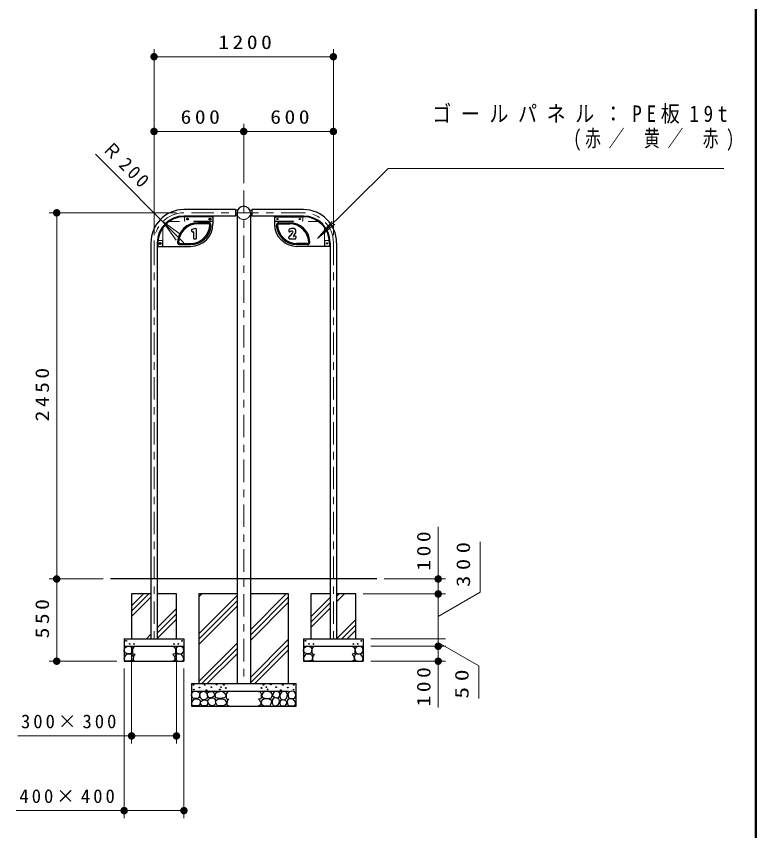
# Model space of a CAD drawing. Units: millimetres on the paper, scale 1:50. Extents: x -365 to 0, y 0 to 257.
# Drawn here: x -99 to 0, y 59.6 to 168.6 of the extents above; entities that cross this region are included whole.
import ezdxf

# ---------------------------------------------------------------- set-up
doc = ezdxf.new("R2010")
doc.units = ezdxf.units.MM
doc.linetypes.add('USER1', pattern=[4.5, 2.5, -2])
doc.linetypes.add('USER2', pattern=[6, 3, -1, 1, -1])
doc.layers.add('LY_3', color=7, linetype='Continuous', lineweight=13)
doc.layers.add('LY_4', color=7, linetype='Continuous', lineweight=13)
doc.styles.add('ＭＳ ゴシック', font='')
doc.styles.get('ＭＳ ゴシック').set_extended_font_data('MS Gothic')

# ---------------------------------------------------------------- blocks, each defined once
blk = doc.blocks.new('filled_dot')
at = {"color": 0, "linetype": 'Continuous', "lineweight": -2, "const_width": 1.25}
blk.add_lwpolyline([(-0.625, 0, 1), (0.625, 0, 1)], format="xyb", close=True, dxfattribs=at)
blk = doc.blocks.new('open_arrow')
at = {"color": 0, "linetype": 'Continuous', "lineweight": -2}
blk.add_lwpolyline([(7.5, 1.25), (0, 0), (7.5, -1.25)], dxfattribs=at)

msp = doc.modelspace()

# ---------------------------------------------------------------- linework, layer by layer
at = {"layer": 'LY_3'}
for p, q in [((-80.52, 139.326), (-80.52, 164.217)), ((-56.52, 139.326), (-56.52, 164.217)), ((-80.52, 163.217), (-56.52, 163.217)), ((-68.52, 146.298), (-68.52, 154.217)), ((-80.52, 153.217), (-68.52, 153.217)), ((-68.52, 153.217), (-56.52, 153.217)), ((-76.52, 138.326), (-88.361, 150.167)), ((-49.181, 148.249), (-58.626, 138.872)), ((-49.181, 148.249), (-4.286, 148.249)), ((-77.52, 142.326), (-94.547, 142.326)), ((-93.547, 93.326), (-93.547, 142.326)), ((-58.626, 138.872), (-56.689, 141.163)), ((-58.626, 138.872), (-56.321, 140.792)), ((-42.493, 100.304), (-42.493, 91.326)), ((-36.883, 91.564), (-36.883, 98.278)), ((-87.334, 93.326), (-94.547, 93.326)), ((-87.334, 93.326), (-94.547, 93.326)), ((-93.547, 82.326), (-93.547, 93.326)), ((-49.705, 93.326), (-41.493, 93.326)), ((-42.493, 88.326), (-36.883, 91.564)), ((-83.52, 89.014), (-81.208, 91.326)), ((-83.52, 89.721), (-81.915, 91.326)), ((-83.52, 88.307), (-80.947, 90.88)), ((-74.52, 90.943), (-74.137, 91.326)), ((-74.52, 85.993), (-69.411, 91.102)), ((-67.629, 86.52), (-62.824, 91.326)), ((-67.629, 85.813), (-62.52, 90.922)), ((-59.52, 88.266), (-56.947, 90.839)), ((-56.093, 90.278), (-55.045, 91.326)), ((-56.093, 90.985), (-55.752, 91.326)), ((-52.52, 91.326), (-41.493, 91.326)), ((-52.52, 91.326), (-41.493, 91.326)), ((-42.493, 91.326), (-42.493, 85.326)), ((-74.52, 85.286), (-69.411, 90.395)), ((-74.52, 84.579), (-69.411, 89.688)), ((-67.629, 85.106), (-62.52, 90.215)), ((-59.52, 87.558), (-56.947, 90.131)), ((-59.52, 86.851), (-56.947, 89.424)), ((-80.093, 86.784), (-77.52, 89.357)), ((-80.093, 86.077), (-77.52, 88.65)), ((-80.093, 85.37), (-77.52, 87.943)), ((-56.093, 85.329), (-53.52, 87.902)), ((-55.388, 85.326), (-53.52, 87.194)), ((-54.681, 85.326), (-53.52, 86.487)), ((-81.551, 85.326), (-80.947, 85.93)), ((-67.629, 80.157), (-62.52, 85.266)), ((-51.52, 85.326), (-41.493, 85.326)), ((-51.52, 85.326), (-41.493, 85.326)), ((-42.493, 85.326), (-42.493, 84.326)), ((-83.52, 84.326), (-83.52, 71.326)), ((-77.52, 84.326), (-77.52, 71.326)), ((-74.52, 79.629), (-69.411, 84.738)), ((-74.116, 79.326), (-69.411, 84.031)), ((-67.629, 79.449), (-62.52, 84.558)), ((-51.52, 84.326), (-41.493, 84.326)), ((-51.52, 84.326), (-41.493, 84.326)), ((-42.493, 84.826), (-37.075, 81.698)), ((-42.493, 84.326), (-42.493, 76.132)), ((-73.409, 79.326), (-69.411, 83.324)), ((-67.045, 79.326), (-62.52, 83.851)), ((-85.52, 82.326), (-94.547, 82.326)), ((-51.52, 82.326), (-41.493, 82.326)), ((-84.52, 81.326), (-84.52, 61.326)), ((-76.52, 81.326), (-76.52, 61.326)), ((-37.075, 81.698), (-37.075, 77.317)), ((-77.52, 72.326), (-98.745, 72.326)), ((-76.52, 62.326), (-98.955, 62.326))]:
    msp.add_line(p, q, dxfattribs=at)
at = {"layer": 'LY_3', "linetype": 'USER2'}
for p, q in [((-68.52, 145.298), (-68.52, 79.326)), ((-60.52, 142.326), (-76.52, 142.326)), ((-80.52, 138.326), (-80.52, 85.326)), ((-56.52, 138.326), (-56.52, 85.326))]:
    msp.add_line(p, q, dxfattribs=at)
at = {"layer": 'LY_3', "lineweight": 25}
for p, q in [((-69.6, 142.753), (-76.52, 142.753)), ((-69.6, 141.899), (-76.52, 141.899)), ((-72.733, 141.799), (-76.52, 141.799)), ((-76.433, 141.799), (-76.433, 141.899)), ((-72.633, 141.899), (-72.633, 141.699)), ((-72.633, 141.699), (-72.633, 140.839)), ((-69.6, 142.753), (-69.6, 141.899)), ((-69.343, 142.666), (-69.6, 142.666)), ((-69.411, 141.986), (-69.6, 141.986)), ((-69.411, 142.326), (-69.411, 93.326)), ((-67.696, 142.666), (-67.44, 142.666)), ((-67.629, 142.326), (-67.629, 93.326)), ((-67.629, 141.986), (-67.44, 141.986)), ((-67.44, 142.753), (-67.44, 141.899)), ((-60.52, 142.753), (-67.44, 142.753)), ((-60.52, 141.899), (-67.44, 141.899)), ((-64.407, 141.899), (-64.407, 141.699)), ((-64.407, 141.699), (-64.407, 140.839)), ((-64.307, 141.799), (-60.52, 141.799)), ((-60.607, 141.799), (-60.607, 141.899)), ((-76.063, 141.551), (-76.093, 141.499)), ((-76.093, 141.499), (-76.063, 141.447)), ((-76.003, 141.551), (-76.063, 141.551)), ((-76.063, 141.447), (-76.003, 141.447)), ((-75.973, 141.499), (-76.003, 141.551)), ((-76.003, 141.447), (-75.973, 141.499)), ((-73.241, 140.999), (-74.677, 140.999)), ((-73.241, 140.839), (-74.677, 140.839)), ((-73.063, 141.551), (-73.093, 141.499)), ((-73.093, 141.499), (-73.063, 141.447)), ((-73.003, 141.551), (-73.063, 141.551)), ((-73.063, 141.447), (-73.003, 141.447)), ((-72.973, 141.499), (-73.003, 141.551)), ((-73.003, 141.447), (-72.973, 141.499)), ((-63.798, 140.999), (-62.363, 140.999)), ((-63.798, 140.839), (-62.363, 140.839)), ((-75.497, 139.981), (-75.453, 139.841)), ((-74.965, 140.214), (-75.433, 140.095)), ((-75.343, 139.781), (-75.281, 139.798)), ((-75.23, 139.76), (-75.23, 138.929)), ((-74.852, 138.929), (-74.852, 140.127)), ((-62.468, 140.057), (-62.477, 139.871)), ((-79.979, 138.639), (-80.079, 138.639)), ((-75.14, 138.839), (-74.942, 138.839)), ((-62.51, 138.997), (-62.451, 138.886)), ((-62.371, 138.839), (-61.626, 138.839)), ((-61.609, 139.183), (-61.817, 139.17)), ((-61.536, 138.917), (-61.514, 139.081)), ((-57.061, 138.639), (-56.961, 138.639)), ((-80.947, 138.326), (-80.947, 93.326)), ((-80.093, 138.326), (-80.093, 93.326)), ((-80.093, 137.839), (-79.893, 137.839)), ((-79.993, 138.326), (-79.993, 137.939)), ((-79.893, 137.839), (-75.633, 137.839)), ((-79.723, 138.291), (-79.753, 138.239)), ((-79.753, 138.239), (-79.723, 138.187)), ((-79.663, 138.291), (-79.723, 138.291)), ((-79.723, 138.187), (-79.663, 138.187)), ((-79.633, 138.239), (-79.663, 138.291)), ((-79.663, 138.187), (-79.633, 138.239)), ((-77.028, 138.239), (-75.633, 138.239)), ((-77.028, 138.079), (-75.633, 138.079)), ((-60.012, 138.239), (-61.407, 138.239)), ((-60.012, 138.079), (-61.407, 138.079)), ((-57.147, 137.839), (-61.407, 137.839)), ((-56.947, 137.839), (-57.147, 137.839)), ((-57.047, 138.326), (-57.047, 137.939)), ((-56.947, 138.326), (-56.947, 93.326)), ((-56.093, 138.326), (-56.093, 93.326)), ((-50.705, 93.326), (-86.334, 93.326)), ((-80.947, 93.326), (-80.947, 85.326)), ((-80.093, 93.326), (-80.093, 85.326)), ((-69.411, 93.326), (-69.411, 79.326)), ((-67.629, 93.326), (-67.629, 79.326)), ((-56.947, 93.326), (-56.947, 85.326)), ((-56.093, 93.326), (-56.093, 85.326)), ((-83.52, 91.326), (-83.52, 85.326)), ((-80.947, 91.326), (-83.52, 91.326)), ((-77.52, 91.326), (-80.093, 91.326)), ((-77.52, 85.326), (-77.52, 91.326)), ((-69.411, 91.326), (-74.52, 91.326)), ((-74.52, 91.326), (-74.52, 79.326)), ((-62.52, 91.326), (-67.629, 91.326)), ((-62.52, 79.326), (-62.52, 91.326)), ((-59.52, 91.326), (-59.52, 85.326)), ((-56.947, 91.326), (-59.52, 91.326)), ((-53.52, 91.326), (-56.093, 91.326)), ((-53.52, 85.326), (-53.52, 91.326)), ((-84.52, 85.326), (-84.52, 82.326)), ((-84.52, 85.326), (-76.52, 85.326)), ((-76.52, 85.326), (-76.52, 82.326)), ((-60.52, 85.326), (-60.52, 82.326)), ((-60.52, 85.326), (-52.52, 85.326)), ((-52.52, 85.326), (-52.52, 82.326)), ((-84.52, 84.326), (-76.52, 84.326)), ((-60.52, 84.326), (-52.52, 84.326)), ((-84.52, 82.326), (-76.52, 82.326)), ((-60.52, 82.326), (-52.52, 82.326)), ((-75.52, 79.326), (-75.52, 76.326)), ((-75.52, 79.326), (-61.52, 79.326)), ((-61.52, 76.326), (-61.52, 79.326)), ((-75.52, 78.326), (-62.52, 78.326)), ((-75.52, 76.326), (-61.52, 76.326))]:
    msp.add_line(p, q, dxfattribs=at)
at = {"layer": 'LY_3', "linetype": 'USER1'}
for p, q in [((-76.433, 141.799), (-76.433, 141.299)), ((-60.607, 141.799), (-60.607, 141.299)), ((-72.633, 141.159), (-78.529, 141.159)), ((-72.733, 141.199), (-76.333, 141.199)), ((-64.407, 141.159), (-58.511, 141.159)), ((-64.307, 141.199), (-60.707, 141.199)), ((-79.353, 140.335), (-79.353, 137.839)), ((-57.687, 140.335), (-57.687, 137.839)), ((-79.979, 138.639), (-79.493, 138.639)), ((-79.393, 138.539), (-79.393, 137.939)), ((-57.647, 138.539), (-57.647, 137.939)), ((-57.061, 138.639), (-57.547, 138.639)), ((-80.947, 85.326), (-80.093, 85.326)), ((-56.947, 85.326), (-56.093, 85.326)), ((-67.629, 79.326), (-69.411, 79.326))]:
    msp.add_line(p, q, dxfattribs=at)
at = {"layer": 'LY_3', "lineweight": 25}
for points in [[(-83.955, 83.314), (-84.309, 83.384), (-84.506, 83.685), (-84.459, 84.05), (-84.251, 84.253), (-83.938, 84.317), (-83.602, 84.241), (-83.411, 83.981), (-83.504, 83.442), (-83.77, 83.332)], [(-77.084, 83.314), (-76.731, 83.384), (-76.534, 83.685), (-76.58, 84.05), (-76.789, 84.253), (-77.102, 84.317), (-77.438, 84.241), (-77.629, 83.981), (-77.536, 83.442), (-77.27, 83.332)], [(-59.955, 83.314), (-60.309, 83.384), (-60.506, 83.685), (-60.459, 84.05), (-60.251, 84.253), (-59.938, 84.317), (-59.602, 84.241), (-59.411, 83.981), (-59.504, 83.442), (-59.77, 83.332)], [(-53.084, 83.314), (-52.731, 83.384), (-52.534, 83.685), (-52.58, 84.05), (-52.789, 84.253), (-53.102, 84.317), (-53.438, 84.241), (-53.629, 83.981), (-53.536, 83.442), (-53.27, 83.332)], [(-84.083, 82.347), (-84.384, 82.388), (-84.506, 82.625), (-84.372, 82.99), (-84.147, 83.257), (-83.793, 83.309), (-83.44, 83.216), (-83.324, 82.88), (-83.422, 82.428), (-83.718, 82.359)], [(-76.957, 82.347), (-76.656, 82.388), (-76.534, 82.625), (-76.667, 82.99), (-76.893, 83.257), (-77.246, 83.309), (-77.6, 83.216), (-77.716, 82.88), (-77.617, 82.428), (-77.322, 82.359)], [(-60.083, 82.347), (-60.384, 82.388), (-60.506, 82.625), (-60.372, 82.99), (-60.147, 83.257), (-59.793, 83.309), (-59.44, 83.216), (-59.324, 82.88), (-59.422, 82.428), (-59.718, 82.359)], [(-52.957, 82.347), (-52.656, 82.388), (-52.534, 82.625), (-52.667, 82.99), (-52.893, 83.257), (-53.246, 83.309), (-53.6, 83.216), (-53.716, 82.88), (-53.617, 82.428), (-53.322, 82.359)], [(-74.955, 77.314), (-75.309, 77.384), (-75.506, 77.685), (-75.459, 78.05), (-75.251, 78.253), (-74.938, 78.317), (-74.602, 78.241), (-74.411, 77.981), (-74.504, 77.442), (-74.77, 77.332)], [(-73.806, 77.134), (-74.084, 77.18), (-74.304, 77.412), (-74.374, 77.852), (-74.252, 78.182), (-73.864, 78.304), (-73.574, 78.182), (-73.406, 77.927), (-73.371, 77.649), (-73.458, 77.273)], [(-72.703, 77.464), (-73.158, 77.419), (-73.351, 77.702), (-73.373, 78.088), (-73.021, 78.259), (-72.647, 78.259), (-72.51, 78.111), (-72.374, 77.714)], [(-72.701, 76.337), (-72.928, 76.371), (-73.189, 76.576), (-73.314, 76.882), (-73.246, 77.223), (-72.86, 77.404), (-72.485, 77.393), (-72.315, 77.098), (-72.315, 76.701), (-72.451, 76.428)], [(-71.729, 77.327), (-72.248, 77.431), (-72.352, 77.837), (-72.197, 78.117), (-71.781, 78.273), (-71.396, 78.304), (-71.064, 78.055), (-70.887, 77.66), (-71.095, 77.4)], [(-65.311, 77.327), (-64.791, 77.431), (-64.687, 77.837), (-64.843, 78.117), (-65.259, 78.273), (-65.643, 78.304), (-65.976, 78.055), (-66.152, 77.66), (-65.944, 77.4)], [(-64.339, 76.337), (-64.112, 76.371), (-63.851, 76.576), (-63.726, 76.882), (-63.794, 77.223), (-64.18, 77.404), (-64.555, 77.393), (-64.725, 77.098), (-64.725, 76.701), (-64.589, 76.428)], [(-64.336, 77.464), (-63.882, 77.419), (-63.689, 77.702), (-63.666, 78.088), (-64.018, 78.259), (-64.393, 78.259), (-64.529, 78.111), (-64.665, 77.714)], [(-63.234, 77.134), (-62.956, 77.18), (-62.736, 77.412), (-62.666, 77.852), (-62.788, 78.182), (-63.176, 78.304), (-63.465, 78.182), (-63.633, 77.927), (-63.668, 77.649), (-63.581, 77.273)], [(-62.084, 77.314), (-61.731, 77.384), (-61.534, 77.685), (-61.58, 78.05), (-61.789, 78.253), (-62.102, 78.317), (-62.438, 78.241), (-62.629, 77.981), (-62.536, 77.442), (-62.27, 77.332)], [(-75.083, 76.347), (-75.384, 76.388), (-75.506, 76.625), (-75.372, 76.99), (-75.147, 77.257), (-74.793, 77.309), (-74.44, 77.216), (-74.324, 76.88), (-74.422, 76.428), (-74.718, 76.359)], [(-73.884, 76.341), (-74.104, 76.376), (-74.312, 76.654), (-74.278, 76.95), (-73.976, 77.106), (-73.664, 77.135), (-73.386, 77.013), (-73.334, 76.7), (-73.42, 76.422), (-73.6, 76.341)], [(-71.791, 76.34), (-72.061, 76.392), (-72.197, 76.642), (-72.3, 77.005), (-71.968, 77.234), (-71.365, 77.296), (-70.991, 77.161), (-70.815, 76.766), (-70.929, 76.527), (-71.199, 76.372)], [(-65.248, 76.34), (-64.978, 76.392), (-64.843, 76.642), (-64.739, 77.005), (-65.072, 77.234), (-65.674, 77.296), (-66.048, 77.161), (-66.225, 76.766), (-66.111, 76.527), (-65.841, 76.372)], [(-63.156, 76.341), (-62.936, 76.376), (-62.727, 76.654), (-62.762, 76.95), (-63.063, 77.106), (-63.376, 77.135), (-63.654, 77.013), (-63.706, 76.7), (-63.619, 76.422), (-63.44, 76.341)], [(-61.957, 76.347), (-61.656, 76.388), (-61.534, 76.625), (-61.667, 76.99), (-61.893, 77.257), (-62.246, 77.309), (-62.6, 77.216), (-62.716, 76.88), (-62.617, 76.428), (-62.322, 76.359)]]:
    msp.add_lwpolyline(points, close=True, dxfattribs=at)
for points in [[(-83.034, 84.276), (-83.226, 84.247), (-83.382, 83.969), (-83.382, 83.552), (-83.341, 83.303), (-83.029, 83.251)], [(-78.005, 84.276), (-77.814, 84.247), (-77.658, 83.969), (-77.658, 83.552), (-77.698, 83.303), (-78.011, 83.251)], [(-59.034, 84.276), (-59.226, 84.247), (-59.382, 83.969), (-59.382, 83.552), (-59.341, 83.303), (-59.029, 83.251)], [(-54.005, 84.276), (-53.814, 84.247), (-53.658, 83.969), (-53.658, 83.552), (-53.698, 83.303), (-54.011, 83.251)], [(-83.034, 83.228), (-83.22, 83.054), (-83.312, 82.753), (-83.318, 82.475), (-83.04, 82.341)], [(-78.005, 83.228), (-77.82, 83.054), (-77.727, 82.753), (-77.721, 82.475), (-77.999, 82.341)], [(-59.034, 83.228), (-59.22, 83.054), (-59.312, 82.753), (-59.318, 82.475), (-59.04, 82.341)], [(-54.005, 83.228), (-53.82, 83.054), (-53.727, 82.753), (-53.721, 82.475), (-53.999, 82.341)], [(-70.514, 78.276), (-70.705, 78.247), (-70.862, 77.969), (-70.862, 77.552), (-70.821, 77.303), (-70.508, 77.251)], [(-66.526, 78.276), (-66.334, 78.247), (-66.178, 77.969), (-66.178, 77.552), (-66.219, 77.303), (-66.531, 77.251)], [(-70.514, 77.228), (-70.699, 77.054), (-70.792, 76.753), (-70.798, 76.475), (-70.52, 76.341)], [(-66.526, 77.228), (-66.34, 77.054), (-66.248, 76.753), (-66.242, 76.475), (-66.52, 76.341)]]:
    msp.add_lwpolyline(points, dxfattribs=at)
for centre, radius in [((-76.033, 141.499), 0.13), ((-76.033, 141.499), 0.1), ((-76.033, 141.499), 0.08), ((-73.033, 141.499), 0.13), ((-73.033, 141.499), 0.1), ((-73.033, 141.499), 0.08), ((-64.007, 141.499), 0.08), ((-61.007, 141.499), 0.08), ((-79.693, 138.239), 0.13), ((-79.693, 138.239), 0.1), ((-79.693, 138.239), 0.08), ((-57.347, 138.239), 0.08), ((-84.26, 85.045), 0.05), ((-76.779, 85.045), 0.05), ((-60.26, 85.045), 0.05), ((-52.779, 85.045), 0.05), ((-83.773, 84.655), 0.05), ((-83.198, 84.622), 0.05), ((-77.842, 84.622), 0.05), ((-77.267, 84.655), 0.05), ((-59.773, 84.655), 0.05), ((-59.198, 84.622), 0.05), ((-53.842, 84.622), 0.05), ((-53.267, 84.655), 0.05), ((-75.228, 79.148), 0.05), ((-75.202, 78.521), 0.05), ((-74.437, 78.79), 0.05), ((-73.747, 79.153), 0.05), ((-73.499, 78.442), 0.05), ((-72.861, 78.842), 0.05), ((-72.149, 79.19), 0.05), ((-71.727, 78.536), 0.05), ((-71.553, 78.842), 0.05), ((-71.179, 79.174), 0.05), ((-70.91, 78.737), 0.05), ((-66.129, 78.737), 0.05), ((-65.861, 79.174), 0.05), ((-65.486, 78.842), 0.05), ((-65.312, 78.536), 0.05), ((-64.89, 79.19), 0.05), ((-64.179, 78.842), 0.05), ((-63.541, 78.442), 0.05), ((-63.293, 79.153), 0.05), ((-62.602, 78.79), 0.05), ((-61.838, 78.521), 0.05), ((-61.811, 79.148), 0.05)]:
    msp.add_circle(centre, radius, dxfattribs=at)
at = {"layer": 'LY_3', "linetype": 'USER1'}
for centre in [(-64.007, 141.499), (-61.007, 141.499), (-57.347, 138.239)]:
    msp.add_circle(centre, 0.06, dxfattribs=at)
at = {"layer": 'LY_3', "lineweight": 25}
for centre, radius, start, end in [((-68.52, 142.326), 0.891, 0, 180), ((-76.52, 138.326), 4.427, 90, 180), ((-76.52, 138.326), 3.573, 90, 180), ((-76.52, 138.326), 3.473, 90, 180), ((-72.733, 141.699), 0.1, 0, 90), ((-64.307, 141.699), 0.1, 90, 180), ((-60.52, 138.326), 4.427, 0, 90), ((-60.52, 138.326), 3.573, 0, 90), ((-60.52, 138.326), 3.473, 0, 90), ((-74.677, 138.282), 2.716, 90, 176.19207), ((-74.677, 138.282), 2.557, 90, 176.19207), ((-75.633, 140.839), 3, 270, 0), ((-75.633, 140.839), 2.6, 270, 355.21981), ((-75.633, 140.839), 2.76, 270, 355.21981), ((-73.241, 140.639), 0.36, 355.21981, 90), ((-73.241, 140.639), 0.2, 355.21981, 90), ((-61.407, 140.839), 3, 180, 270), ((-63.798, 140.639), 0.36, 90, 184.78019), ((-61.407, 140.839), 2.76, 184.78019, 270), ((-63.798, 140.639), 0.2, 90, 184.78019), ((-61.407, 140.839), 2.6, 184.78019, 270), ((-62.363, 138.282), 2.716, 3.80793, 90), ((-62.363, 138.282), 2.557, 3.80793, 90), ((-75.411, 140.008), 0.09, 104.28338, 197.16985), ((-75.367, 139.868), 0.09, 197.16985, 285.46793), ((-75.27, 139.76), 0.04, 0, 105.46793), ((-74.942, 140.127), 0.09, 0, 104.28338), ((-63.746, 140.833), 2.135, 306.2606, 323.54677), ((-62.387, 139.866), 0.09, 177.36123, 300.17106), ((-62.378, 140.052), 0.09, 114.06579, 177.36123), ((-61.907, 138.997), 1.246, 90.2836, 114.06579), ((-61.795, 138.848), 1.088, 112.26542, 120.17106), ((-62.01, 139.373), 0.521, 91.74059, 112.26542), ((-62.784, 140.122), 0.938, 323.54677, 336.24951), ((-62.023, 139.787), 0.106, 336.24951, 91.74059), ((-61.912, 139.856), 0.387, 2.07825, 90.2836), ((-62.848, 140.192), 1.382, 316.30371, 340.10783), ((-61.919, 139.856), 0.394, 340.10783, 2.07825), ((-77.028, 138.439), 0.36, 176.19207, 270), ((-77.028, 138.439), 0.2, 176.19207, 270), ((-75.14, 138.929), 0.09, 180, 270), ((-74.942, 138.929), 0.09, 270, 0), ((-62.43, 139.039), 0.09, 126.2606, 208.1168), ((-62.371, 138.929), 0.09, 208.1168, 270), ((-61.82, 139.21), 0.04, 136.30371, 273.63655), ((-61.626, 138.929), 0.09, 270, 352.27059), ((-61.603, 139.093), 0.09, 352.27059, 93.63655), ((-60.012, 138.439), 0.36, 270, 3.80793), ((-60.012, 138.439), 0.2, 270, 3.80793), ((-79.893, 137.939), 0.1, 180, 270), ((-57.147, 137.939), 0.1, 270, 0)]:
    msp.add_arc(centre, radius, start, end, dxfattribs=at)
at = {"layer": 'LY_3', "linetype": 'USER2'}
for centre, start, end in [((-76.52, 138.326), 90, 180), ((-60.52, 138.326), 0, 90)]:
    msp.add_arc(centre, 4, start, end, dxfattribs=at)
at = {"layer": 'LY_3', "linetype": 'USER1'}
for centre, radius, start, end in [((-68.52, 142.326), 0.891, 180, 0), ((-76.333, 141.299), 0.1, 180, 270), ((-72.733, 141.299), 0.1, 270, 0), ((-64.307, 141.299), 0.1, 180, 270), ((-60.707, 141.299), 0.1, 270, 0), ((-79.493, 138.539), 0.1, 0, 90), ((-57.547, 138.539), 0.1, 90, 180), ((-79.493, 137.939), 0.1, 270, 0), ((-57.547, 137.939), 0.1, 180, 270)]:
    msp.add_arc(centre, radius, start, end, dxfattribs=at)
at = {"layer": 'LY_4', "lineweight": 50}
msp.add_line((0, 0), (0, 257), dxfattribs=at)

# ---------------------------------------------------------------- block references
at = {"layer": 'LY_3', "xscale": 0.4, "yscale": 0.4}
for p in [(-80.52, 163.217), (-80.52, 153.217), (-68.52, 153.217), (-83.52, 72.326), (-84.52, 62.326)]:
    msp.add_blockref('filled_dot', p, dxfattribs=at)
for name, p, rotation in [('filled_dot', (-56.52, 163.217), 180), ('filled_dot', (-68.52, 153.217), 180), ('filled_dot', (-56.52, 153.217), 180), ('filled_dot', (-93.547, 142.326), 270), ('open_arrow', (-79.348, 141.154), 315), ('filled_dot', (-93.547, 93.326), 270), ('filled_dot', (-93.547, 93.326), 90), ('filled_dot', (-42.493, 93.326), 270), ('filled_dot', (-42.493, 91.326), 90), ('filled_dot', (-42.493, 84.326), 270), ('filled_dot', (-93.547, 82.326), 90), ('filled_dot', (-42.493, 82.326), 90), ('filled_dot', (-77.52, 72.326), 180), ('filled_dot', (-76.52, 62.326), 180)]:
    msp.add_blockref(name, p, dxfattribs=dict(at, rotation=rotation))

# ---------------------------------------------------------------- texts
at = {"layer": 'LY_3', "style": 'ＭＳ ゴシック'}
for s, insert, char_height, attachment_point in [('\\T1.33;\\W1.15;1200', (-68.099, 164.217), 1.833, 8), ('\\T1.5;\\W0.85;ゴールパネル：PE板19t', (-43.286, 156.699), 2.199, 1), ('\\T1.33;\\W1.15;600', (-74.103, 154.217), 1.833, 8), ('\\T1.33;\\W1.15;600', (-62.103, 154.217), 1.833, 8), ('\\T1.5;\\W0.7;\u3000\u3000\u3000\u3000\u3000\u3000(赤／\\~黄／\\~赤)', (-43.286, 153.399), 2.199, 1), ('\\T1.32;300×300', (-91.745, 73.326), 1.833, 8), ('\\T1.32;400×400', (-91.955, 63.326), 1.833, 8)]:
    msp.add_mtext(s, dxfattribs=dict(at, insert=insert, char_height=char_height, attachment_point=attachment_point))
at = {"layer": 'LY_3', "char_height": 1.833, "style": 'ＭＳ ゴシック'}
for s, insert, attachment_point, rotation in [('\\T1.33;\\W0.95;Ｒ200', (-84.826, 148.046), 8, 315), ('\\T1.33;\\W1.15;2450', (-94.547, 118.235), 8, 90), ('\\T1.33;\\W1.15;100', (-43.493, 97.304), 8, 90), ('\\T1.5;\\W1.2;300', (-39.133, 92.278), 4, 90), ('\\T1.33;\\W1.15;550', (-94.547, 88.241), 8, 90), ('\\T1.33;\\W1.15;100', (-43.493, 79.132), 8, 90), ('\\T1.5;\\W1.25;50', (-39.325, 77.317), 4, 90)]:
    msp.add_mtext(s, dxfattribs=dict(at, insert=insert, attachment_point=attachment_point, rotation=rotation))

doc.saveas('drawing.dxf')
